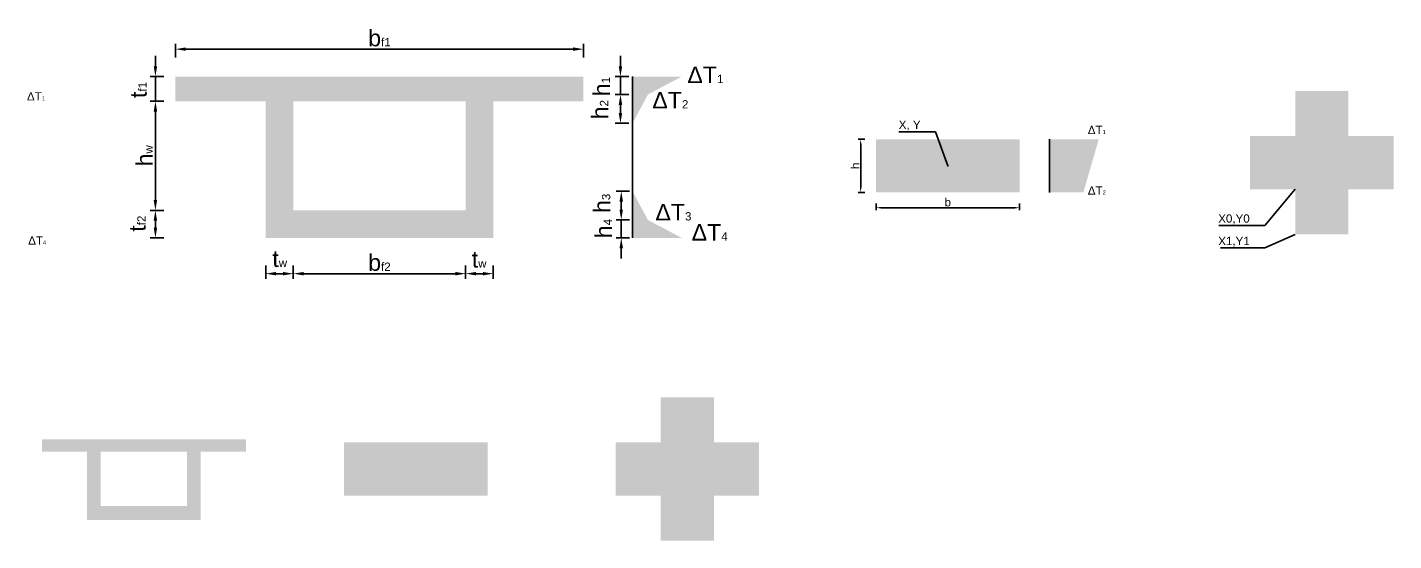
# Model space of a CAD drawing. Header units: millimetres. Extents: x 703 to 8106, y -20 to 2149.
# Drawn here: x 4144 to 8106, y 5 to 1495 of the extents above; entities that cross this region are included whole.
import ezdxf

# ---------------------------------------------------------------- set-up
doc = ezdxf.new("R2010")
doc.units = ezdxf.units.MM
doc.header["$PDMODE"] = 34
doc.layers.add('Wymiary', color=7, linetype='Continuous')
doc.styles.get("Standard").update_dxf_attribs({"font": 'arial.ttf'})
doc.dimstyles.new('ISO-25', dxfattribs={"dimscale": 6, "dimtxt": 4, "dimasz": 2.5, "dimexe": 1.25, "dimexo": 0.625, "dimtad": 1, "dimtxsty": 'Standard', "dimcen": 2.5, "dimadec": 0, "dimazin": 0, "dimtfac": 1, "dimtmove": 0, "dimatfit": 3, "dimfxl": 2, "dimfxlon": 1, "dimarcsym": 0})

# ---------------------------------------------------------------- blocks, each defined once
blk = doc.blocks.new('*D44')
at = {"layer": 'Wymiary', "color": 0, "lineweight": -2}
for p, q in [((5863.6, 1382.1), (5863.6, 1412.1)), ((5887.6, 1352.1), (5848.6, 1352.1)), ((5863.6, 1352.1), (5863.6, 1300)), ((5887.6, 1300), (5848.6, 1300)), ((5863.6, 1270), (5863.6, 1240))]:
    blk.add_line(p, q, dxfattribs=at)
at = {"layer": 'Wymiary', "color": 0}
for points in [[(5858.6, 1382.1), (5868.6, 1382.1), (5863.6, 1352.1)], [(5858.6, 1270), (5868.6, 1270), (5863.6, 1300)]]:
    blk.add_solid(points, dxfattribs=at)
at = {"layer": 'Wymiary', "color": 0, "insert": (5809, 1323), "char_height": 48, "attachment_point": 5, "rotation": 90}
blk.add_mtext('h{\\H0.5x;1}', dxfattribs=at)
blk = doc.blocks.new('*D45')
at = {"layer": 'Wymiary', "color": 0, "lineweight": -2}
for p, q in [((5887.6, 1300), (5848.6, 1300)), ((5863.6, 1270), (5863.6, 1246.5)), ((5887.6, 1216.5), (5848.6, 1216.5))]:
    blk.add_line(p, q, dxfattribs=at)
at = {"layer": 'Wymiary', "color": 0}
for points in [[(5858.6, 1270), (5868.6, 1270), (5863.6, 1300)], [(5858.6, 1246.5), (5868.6, 1246.5), (5863.6, 1216.5)]]:
    blk.add_solid(points, dxfattribs=at)
at = {"layer": 'Wymiary', "color": 0, "insert": (5804, 1256), "char_height": 48, "attachment_point": 5, "rotation": 90}
blk.add_mtext('h{\\H0.5x;2}', dxfattribs=at)
blk = doc.blocks.new('*D46')
at = {"layer": 'Wymiary', "color": 0, "lineweight": -2}
for p, q in [((5865.9, 965.8), (5865.9, 995.8)), ((5889.9, 935.8), (5850.9, 935.8)), ((5865.9, 883.7), (5865.9, 935.8)), ((5889.9, 883.7), (5850.9, 883.7)), ((5865.9, 853.7), (5865.9, 823.7))]:
    blk.add_line(p, q, dxfattribs=at)
at = {"layer": 'Wymiary', "color": 0}
for points in [[(5860.9, 965.8), (5870.9, 965.8), (5865.9, 935.8)], [(5860.9, 853.7), (5870.9, 853.7), (5865.9, 883.7)]]:
    blk.add_solid(points, dxfattribs=at)
at = {"layer": 'Wymiary', "color": 0, "insert": (5814.7, 910.9), "char_height": 48, "attachment_point": 5, "rotation": 90}
blk.add_mtext('h{\\H0.5x;4}', dxfattribs=at)
blk = doc.blocks.new('*D47')
at = {"layer": 'Wymiary', "color": 0, "lineweight": -2}
for p, q in [((5889.9, 1019.3), (5850.9, 1019.3)), ((5865.9, 965.8), (5865.9, 989.3)), ((5889.9, 935.8), (5850.9, 935.8))]:
    blk.add_line(p, q, dxfattribs=at)
at = {"layer": 'Wymiary', "color": 0}
for points in [[(5860.9, 989.3), (5870.9, 989.3), (5865.9, 1019.3)], [(5860.9, 965.8), (5870.9, 965.8), (5865.9, 935.8)]]:
    blk.add_solid(points, dxfattribs=at)
at = {"layer": 'Wymiary', "color": 0, "insert": (5810.2, 984.1), "char_height": 48, "attachment_point": 5, "rotation": 90}
blk.add_mtext('h{\\H0.5x;3}', dxfattribs=at)
blk = doc.blocks.new('*D48')
at = {"layer": 'Wymiary', "color": 0, "lineweight": -2}
for p, q in [((4573.2, 1407.7), (4573.2, 1446.7)), ((4603.2, 1431.7), (5726.3, 1431.7)), ((5756.3, 1407.7), (5756.3, 1446.7))]:
    blk.add_line(p, q, dxfattribs=at)
at = {"layer": 'Wymiary', "color": 0}
for points in [[(4603.2, 1436.7), (4603.2, 1426.7), (4573.2, 1431.7)], [(5726.3, 1436.7), (5726.3, 1426.7), (5756.3, 1431.7)]]:
    blk.add_solid(points, dxfattribs=at)
at = {"layer": 'Wymiary', "color": 0, "insert": (5164.8, 1463.6), "char_height": 48, "attachment_point": 5}
blk.add_mtext('b{\\H0.5x;f1}', dxfattribs=at)
blk = doc.blocks.new('*D49')
at = {"layer": 'Wymiary', "color": 0, "lineweight": -2}
for p, q in [((4834.9, 803.9), (4834.9, 764.9)), ((4914.9, 803.9), (4914.9, 764.9)), ((4864.9, 779.9), (4884.9, 779.9))]:
    blk.add_line(p, q, dxfattribs=at)
at = {"layer": 'Wymiary', "color": 0}
for points in [[(4864.9, 784.9), (4864.9, 774.9), (4834.9, 779.9)], [(4884.9, 784.9), (4884.9, 774.9), (4914.9, 779.9)]]:
    blk.add_solid(points, dxfattribs=at)
at = {"layer": 'Wymiary', "color": 0, "insert": (4875.7, 823), "char_height": 48, "attachment_point": 5}
blk.add_mtext('t{\\H0.5x;w}', dxfattribs=at)
blk = doc.blocks.new('*D50')
at = {"layer": 'Wymiary', "color": 0, "lineweight": -2}
for p, q in [((4914.9, 803.9), (4914.9, 764.9)), ((5414.6, 803.9), (5414.6, 764.9)), ((4944.9, 779.9), (5384.6, 779.9))]:
    blk.add_line(p, q, dxfattribs=at)
at = {"layer": 'Wymiary', "color": 0}
for points in [[(4944.9, 784.9), (4944.9, 774.9), (4914.9, 779.9)], [(5384.6, 784.9), (5384.6, 774.9), (5414.6, 779.9)]]:
    blk.add_solid(points, dxfattribs=at)
at = {"layer": 'Wymiary', "color": 0, "insert": (5164.8, 811.8), "char_height": 48, "attachment_point": 5}
blk.add_mtext('b{\\H0.5x;f2}', dxfattribs=at)
blk = doc.blocks.new('*D51')
at = {"layer": 'Wymiary', "color": 0, "lineweight": -2}
for p, q in [((5414.6, 803.9), (5414.6, 764.9)), ((5494.6, 803.9), (5494.6, 764.9)), ((5444.6, 779.9), (5464.6, 779.9))]:
    blk.add_line(p, q, dxfattribs=at)
at = {"layer": 'Wymiary', "color": 0}
for points in [[(5444.6, 784.9), (5444.6, 774.9), (5414.6, 779.9)], [(5464.6, 784.9), (5464.6, 774.9), (5494.6, 779.9)]]:
    blk.add_solid(points, dxfattribs=at)
at = {"layer": 'Wymiary', "color": 0, "insert": (5453.9, 821.5), "char_height": 48, "attachment_point": 5}
blk.add_mtext('t{\\H0.5x;w}', dxfattribs=at)
blk = doc.blocks.new('*D52')
at = {"layer": 'Wymiary', "color": 0, "lineweight": -2}
for p, q in [((4515.1, 1382.1), (4515.1, 1412.1)), ((4539.1, 1352.1), (4500.1, 1352.1)), ((4515.1, 1352.1), (4515.1, 1280.4)), ((4539.1, 1280.4), (4500.1, 1280.4)), ((4515.1, 1250.4), (4515.1, 1220.4))]:
    blk.add_line(p, q, dxfattribs=at)
at = {"layer": 'Wymiary', "color": 0}
for points in [[(4510.1, 1382.1), (4520.1, 1382.1), (4515.1, 1352.1)], [(4510.1, 1250.4), (4520.1, 1250.4), (4515.1, 1280.4)]]:
    blk.add_solid(points, dxfattribs=at)
at = {"layer": 'Wymiary', "color": 0, "insert": (4466.1, 1313.2), "char_height": 48, "attachment_point": 5, "rotation": 90}
blk.add_mtext('t{\\H0.5x;f1}', dxfattribs=at)
blk = doc.blocks.new('*D53')
at = {"layer": 'Wymiary', "color": 0, "lineweight": -2}
for p, q in [((4539.1, 1280.4), (4500.1, 1280.4)), ((4515.1, 1250.4), (4515.1, 993.7)), ((4539.1, 963.7), (4500.1, 963.7))]:
    blk.add_line(p, q, dxfattribs=at)
at = {"layer": 'Wymiary', "color": 0}
for points in [[(4510.1, 1250.4), (4520.1, 1250.4), (4515.1, 1280.4)], [(4510.1, 993.7), (4520.1, 993.7), (4515.1, 963.7)]]:
    blk.add_solid(points, dxfattribs=at)
at = {"layer": 'Wymiary', "color": 0, "insert": (4483.6, 1122), "char_height": 48, "attachment_point": 5, "rotation": 90}
blk.add_mtext('h{\\H0.5x;w}', dxfattribs=at)
blk = doc.blocks.new('*D54')
at = {"layer": 'Wymiary', "color": 0, "lineweight": -2}
for p, q in [((4539.1, 963.7), (4500.1, 963.7)), ((4515.1, 933.7), (4515.1, 913.7)), ((4539.1, 883.7), (4500.1, 883.7))]:
    blk.add_line(p, q, dxfattribs=at)
at = {"layer": 'Wymiary', "color": 0}
for points in [[(4510.1, 933.7), (4520.1, 933.7), (4515.1, 963.7)], [(4510.1, 913.7), (4520.1, 913.7), (4515.1, 883.7)]]:
    blk.add_solid(points, dxfattribs=at)
at = {"layer": 'Wymiary', "color": 0, "insert": (4463.1, 925.2), "char_height": 48, "attachment_point": 5, "rotation": 90}
blk.add_mtext('t{\\H0.5x;f2}', dxfattribs=at)
blk = doc.blocks.new('*D55')
at = {"layer": 'Wymiary', "color": 0, "lineweight": -2}
for p, q in [((6572.2, 1170.1), (6552.7, 1170.1)), ((6560.2, 1031), (6560.2, 1155.1)), ((6572.2, 1016), (6552.7, 1016))]:
    blk.add_line(p, q, dxfattribs=at)
at = {"layer": 'Wymiary', "color": 0}
for points in [[(6557.7, 1155.1), (6562.7, 1155.1), (6560.2, 1170.1)], [(6557.7, 1031), (6562.7, 1031), (6560.2, 1016)]]:
    blk.add_solid(points, dxfattribs=at)
at = {"layer": 'Wymiary', "color": 0, "insert": (6544.5, 1093), "char_height": 24, "attachment_point": 5, "rotation": 90}
blk.add_mtext('h', dxfattribs=at)
blk = doc.blocks.new('*D56')
at = {"layer": 'Wymiary', "color": 0, "lineweight": -2}
for p, q in [((6604.7, 983.3), (6604.7, 963.8)), ((6619.7, 971.3), (7006, 971.3)), ((7021, 983.3), (7021, 963.8))]:
    blk.add_line(p, q, dxfattribs=at)
at = {"layer": 'Wymiary', "color": 0}
for points in [[(6619.7, 973.8), (6619.7, 968.8), (6604.7, 971.3)], [(7006, 973.8), (7006, 968.8), (7021, 971.3)]]:
    blk.add_solid(points, dxfattribs=at)
at = {"layer": 'Wymiary', "color": 0, "insert": (6812.8, 987.2), "char_height": 24, "attachment_point": 5}
blk.add_mtext('b', dxfattribs=at)

msp = doc.modelspace()

# ---------------------------------------------------------------- hatches: boundary and pattern name
h = msp.add_hatch(color=256)
h.dxf.hatch_style = 1
h.set_gradient(color1=(48, 48, 48), color2=(120, 120, 120), rotation=90, tint=1)
h.paths.add_polyline_path([(4573.182, 1352.145), (4573.182, 1280.364), (4834.895, 1280.364), (4834.895, 883.721), (5164.762, 883.721), (5494.628, 883.721), (5494.628, 1280.364), (5756.341, 1280.364), (5756.341, 1352.145), (5164.762, 1352.145)])
h.paths.add_polyline_path([(5164.762, 1280.364), (5414.628, 1280.364), (5414.628, 963.721), (5164.762, 963.721), (4914.895, 963.721), (4914.895, 1280.364)], flags=16)
h = msp.add_hatch(color=256)
h.set_gradient(color1=(158, 241, 14), color2=(21, 157, 24), rotation=270, tint=1)
h.paths.add_polyline_path([(6041.197, 1352.145), (5898.501, 1352.145), (5898.501, 1216.549), (5943.259, 1300.019)])
h.paths.add_polyline_path([(5943.259, 935.847), (5898.501, 1019.317), (5898.501, 883.721), (6041.197, 883.721)])
h = msp.add_hatch(color=256)
h.dxf.hatch_style = 1
h.set_gradient(color1=(6, 26, 0), color2=(4, 90, 2), rotation=90, tint=1)
h.paths.add_polyline_path([(7820.548, 1179.249), (7689.447, 1179.249), (7689.447, 1025.145), (7820.548, 1025.145), (7820.548, 894.044), (7974.652, 894.044), (7974.652, 1025.145), (8105.752, 1025.145), (8105.752, 1179.249), (7974.652, 1179.249), (7974.652, 1310.349), (7820.548, 1310.349)])
h = msp.add_hatch(color=256)
h.dxf.hatch_style = 1
h.set_gradient(color1=(6, 26, 0), color2=(4, 90, 2), rotation=90, tint=1)
h.paths.add_polyline_path([(6747.912, 1015.974), (6877.727, 1015.974), (7020.972, 1015.974), (7020.972, 1170.078), (6604.667, 1170.078), (6604.667, 1015.974)])
h = msp.add_hatch(color=256)
h.set_gradient(color1=(158, 241, 14), color2=(21, 157, 24), rotation=270, tint=1)
h.paths.add_polyline_path([(7250.623, 1170.078), (7107.927, 1170.078), (7107.927, 1015.974), (7205.934, 1015.974)])
h = msp.add_hatch(color=256)
h.dxf.hatch_style = 1
h.set_gradient(color1=(6, 26, 0), color2=(4, 90, 2), rotation=90, tint=1)
h.paths.add_polyline_path([(5980.41, 289.941), (5849.309, 289.941), (5849.309, 135.837), (5980.41, 135.837), (5980.41, 4.737), (6134.514, 4.737), (6134.514, 135.837), (6265.614, 135.837), (6265.614, 289.941), (6134.514, 289.941), (6134.514, 421.042), (5980.41, 421.042)])
h = msp.add_hatch(color=256)
h.dxf.hatch_style = 1
h.set_gradient(color1=(48, 48, 48), color2=(120, 120, 120), rotation=90, tint=1)
h.paths.add_polyline_path([(4185.807, 299.325), (4185.807, 263.435), (4316.664, 263.435), (4316.664, 65.113), (4481.597, 65.113), (4646.53, 65.113), (4646.53, 263.435), (4777.387, 263.435), (4777.387, 299.325), (4481.597, 299.325)])
h.paths.add_polyline_path([(4481.597, 263.435), (4606.53, 263.435), (4606.53, 105.113), (4481.597, 105.113), (4356.664, 105.113), (4356.664, 263.435)], flags=16)
h = msp.add_hatch(color=256)
h.dxf.hatch_style = 1
h.set_gradient(color1=(6, 26, 0), color2=(4, 90, 2), rotation=90, tint=1)
h.paths.add_polyline_path([(5205.142, 135.837), (5334.957, 135.837), (5478.202, 135.837), (5478.202, 289.941), (5061.897, 289.941), (5061.897, 135.837)])

# ---------------------------------------------------------------- linework, layer by layer
for p, q in [((5898.501, 883.721), (5898.501, 1352.145)), ((7107.927, 1015.974), (7107.927, 1170.078))]:
    msp.add_line(p, q)
msp.add_point((6812.819, 1093.026))

# ---------------------------------------------------------------- texts
for s, insert, char_height, attachment_point in [('ΔT{\\H0.5x;1}', (4168.793, 1294.645), 24, 5), ('X, Y', (6733.852, 1195.794), 24, 9), ('ΔT{\\H0.5x;1}', (7244.915, 1197.074), 24, 5), ('ΔT{\\H0.5x;2}', (7244.915, 1021.318), 24, 5), ('ΔT{\\H0.5x;3}', (6017.269, 958.274), 48, 5), ('X0,Y0', (7688.338, 923.551), 24, 9), ('ΔT{\\H0.5x;4}', (6122.404, 899.996), 48, 5), ('ΔT{\\H0.5x;4}', (4172.317, 876.411), 24, 5), ('X1,Y1', (7688.338, 858.389), 24, 9)]:
    msp.add_mtext(s, dxfattribs=dict(insert=insert, char_height=char_height, attachment_point=attachment_point))
at = {"layer": 'Wymiary', "char_height": 48, "attachment_point": 5}
for s, insert in [('ΔT{\\H0.5x;1}', (6109.977, 1357.144)), ('ΔT{\\H0.5x;2}', (6008.366, 1283.619))]:
    msp.add_mtext(s, dxfattribs=dict(at, insert=insert))

# ---------------------------------------------------------------- dimensions: what is measured, and where the dimension line sits
at = {"layer": 'Wymiary'}
for base, p1, p2, text, override, picture, middle in [((5756.341, 1431.726), (4573.182, 1352.145), (5756.341, 1352.145), 'b{\\H0.5x;f1}', {"dimscale": 12, "dimlfac": 1}, '*D48', (5164.762, 1463.619)), ((7020.972, 971.277), (6604.667, 1044.302), (7020.972, 1044.302), 'b', {"dimtmove": 1}, '*D56', (6812.819, 987.224)), ((5414.628, 779.868), (4914.895, 963.721), (5414.628, 963.721), 'b{\\H0.5x;f2}', {"dimscale": 12}, '*D50', (5164.762, 811.761))]:
    dim = msp.add_linear_dim(base=base, p1=p1, p2=p2, text=text, dimstyle='ISO-25', override=override, dxfattribs=at)
    dim.commit()
    dim.dimension.update_dxf_attribs({"geometry": picture, "text_midpoint": middle})
for base, p1, p2, text, override, picture, middle in [((4515.129, 1280.364), (4573.182, 1352.145), (4573.182, 1280.364), 't{\\H0.5x;f1}', {"dimscale": 12, "dimtmove": 2}, '*D52', (4466.127, 1313.182)), ((5863.642, 1300.019), (5898.501, 1352.145), (5943.259, 1300.019), 'h{\\H0.5x;1}', {"dimscale": 12, "dimtmove": 2}, '*D44', (5808.953, 1323.015)), ((5863.642, 1216.549), (5943.259, 1300.019), (5898.501, 1216.549), 'h{\\H0.5x;2}', {"dimscale": 12, "dimtmove": 2}, '*D45', (5803.987, 1256.035)), ((5865.892, 1019.317), (5943.259, 935.847), (5898.501, 1019.317), 'h{\\H0.5x;3}', {"dimscale": 12, "dimtmove": 2}, '*D47', (5810.169, 984.101)), ((5865.892, 935.847), (5898.501, 883.721), (5943.259, 935.847), 'h{\\H0.5x;4}', {"dimscale": 12, "dimtmove": 1}, '*D46', (5846.172, 910.92)), ((4515.129, 883.721), (4914.895, 963.721), (4834.895, 883.721), 't{\\H0.5x;f2}', {"dimscale": 12, "dimtmove": 2}, '*D54', (4463.119, 925.216))]:
    dim = msp.add_linear_dim(base=base, p1=p1, p2=p2, angle=90, text=text, dimstyle='ISO-25', override=override, dxfattribs=at)
    dim.commit()
    dim.dimension.update_dxf_attribs({"geometry": picture, "text_midpoint": middle, "dimtype": 160})
for base, p1, p2, text, override, picture, middle in [((4515.129, 963.721), (4573.182, 1280.364), (4914.895, 963.721), 'h{\\H0.5x;w}', {"dimscale": 12}, '*D53', (4483.629, 1122.043)), ((6560.245, 1170.078), (6623.013, 1015.974), (6623.013, 1170.078), 'h', {"dimtmove": 1}, '*D55', (6544.495, 1093.026))]:
    dim = msp.add_linear_dim(base=base, p1=p1, p2=p2, angle=90, text=text, dimstyle='ISO-25', override=override, dxfattribs=at)
    dim.commit()
    dim.dimension.update_dxf_attribs({"geometry": picture, "text_midpoint": middle})
for base, p1, p2, picture, middle in [((4914.895, 779.868), (4834.895, 883.721), (4914.895, 963.721), '*D49', (4875.69, 823.046)), ((5494.628, 779.868), (5414.628, 963.721), (5494.628, 883.721), '*D51', (5453.885, 821.471))]:
    dim = msp.add_linear_dim(base=base, p1=p1, p2=p2, text='t{\\H0.5x;w}', dimstyle='ISO-25', override={"dimscale": 12, "dimtmove": 2}, dxfattribs=at)
    dim.commit()
    dim.dimension.update_dxf_attribs({"geometry": picture, "text_midpoint": middle, "dimtype": 160})

# ---------------------------------------------------------------- leaders
at = {"annotation_type": 0, "has_hookline": 1, "hookline_direction": 1}
for points, text_width in [([(6812.819, 1093.026), (6777.231, 1192.044), (6737.602, 1192.044)], 62.947), ([(7820.548, 1025.145), (7731.716, 919.801), (7692.088, 919.801)], 89.583), ([(7820.548, 894.044), (7731.716, 854.639), (7692.088, 854.639)], 85.031)]:
    msp.add_leader(points, dimstyle='ISO-25', dxfattribs=dict(at, text_width=text_width))

doc.saveas('drawing.dxf')
